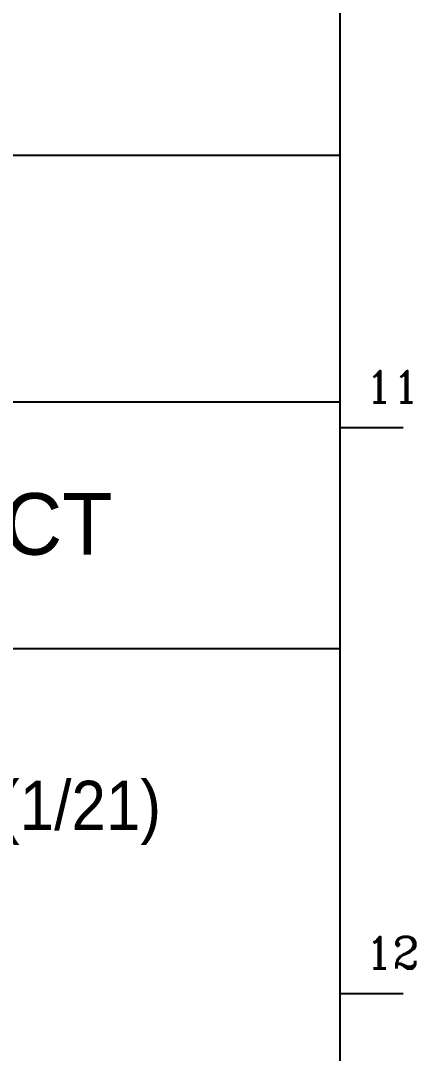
# Model space of a CAD drawing. Header units: millimetres. Extents: x 415966 to 487306, y -108951 to -17325.
# Drawn here: x 449790 to 451147, y -41420 to -37868 of the extents above; entities that cross this region are included whole.
import ezdxf
from ezdxf.enums import TextEntityAlignment as Align

# ---------------------------------------------------------------- set-up
doc = ezdxf.new("R2010")
doc.units = ezdxf.units.MM
doc.header["$LTSCALE"] = 2
doc.layers.add('TAN-TIT', color=30, linetype='Continuous')
doc.styles.add('COM', font='COMPLEX', dxfattribs={"height": 5})
doc.styles.add('KJR', font='arial.ttf', dxfattribs={"width": 0.8})
doc.styles.add('RD', font='sanss___.ttf')

# ---------------------------------------------------------------- blocks, each defined once
blk = doc.blocks.new('BORDER')
at = {"layer": 'TAN-TIT'}
for p, q in [((23282.3, 352), (23282.3, 16468)), ((19323.7, 2816.3), (23282.3, 2816.3)), ((19323.7, 2250.8), (23282.3, 2250.8)), ((23282.3, 2191.5), (23426.6, 2191.5)), ((19323.7, 1685.2), (23282.3, 1685.2)), ((23282.3, 893.7), (23426.6, 893.7))]:
    blk.add_line(p, q, dxfattribs=at)
at = {"layer": 'TAN-TIT', "style": 'COM'}
for s, p in [('11', (23340, 2249.2)), ('12', (23340, 951.3))]:
    blk.add_text(s, height=72.1, dxfattribs=at).set_placement(p)

msp = doc.modelspace()

# ---------------------------------------------------------------- block references
at = {"xscale": 1.5, "yscale": 1.5, "zscale": 1.5}
msp.add_blockref('BORDER', (415965.9, -42555.1), dxfattribs=at)

# ---------------------------------------------------------------- texts
at = {"style": 'KJR', "width": 0.9519}
msp.add_text('MMRP CHALK RIVER PROJECT', height=212.069, dxfattribs=at).set_placement((445890.9, -39705.1), (450105.9, -39705.1), align=Align.FIT)
at = {"style": 'RD', "width": 0.9}
msp.add_text('ARRANGEMENT FOR AP BUILDING (1/21)', height=169.655, dxfattribs=at).set_placement((446078, -40652.3))

doc.saveas('drawing.dxf')
